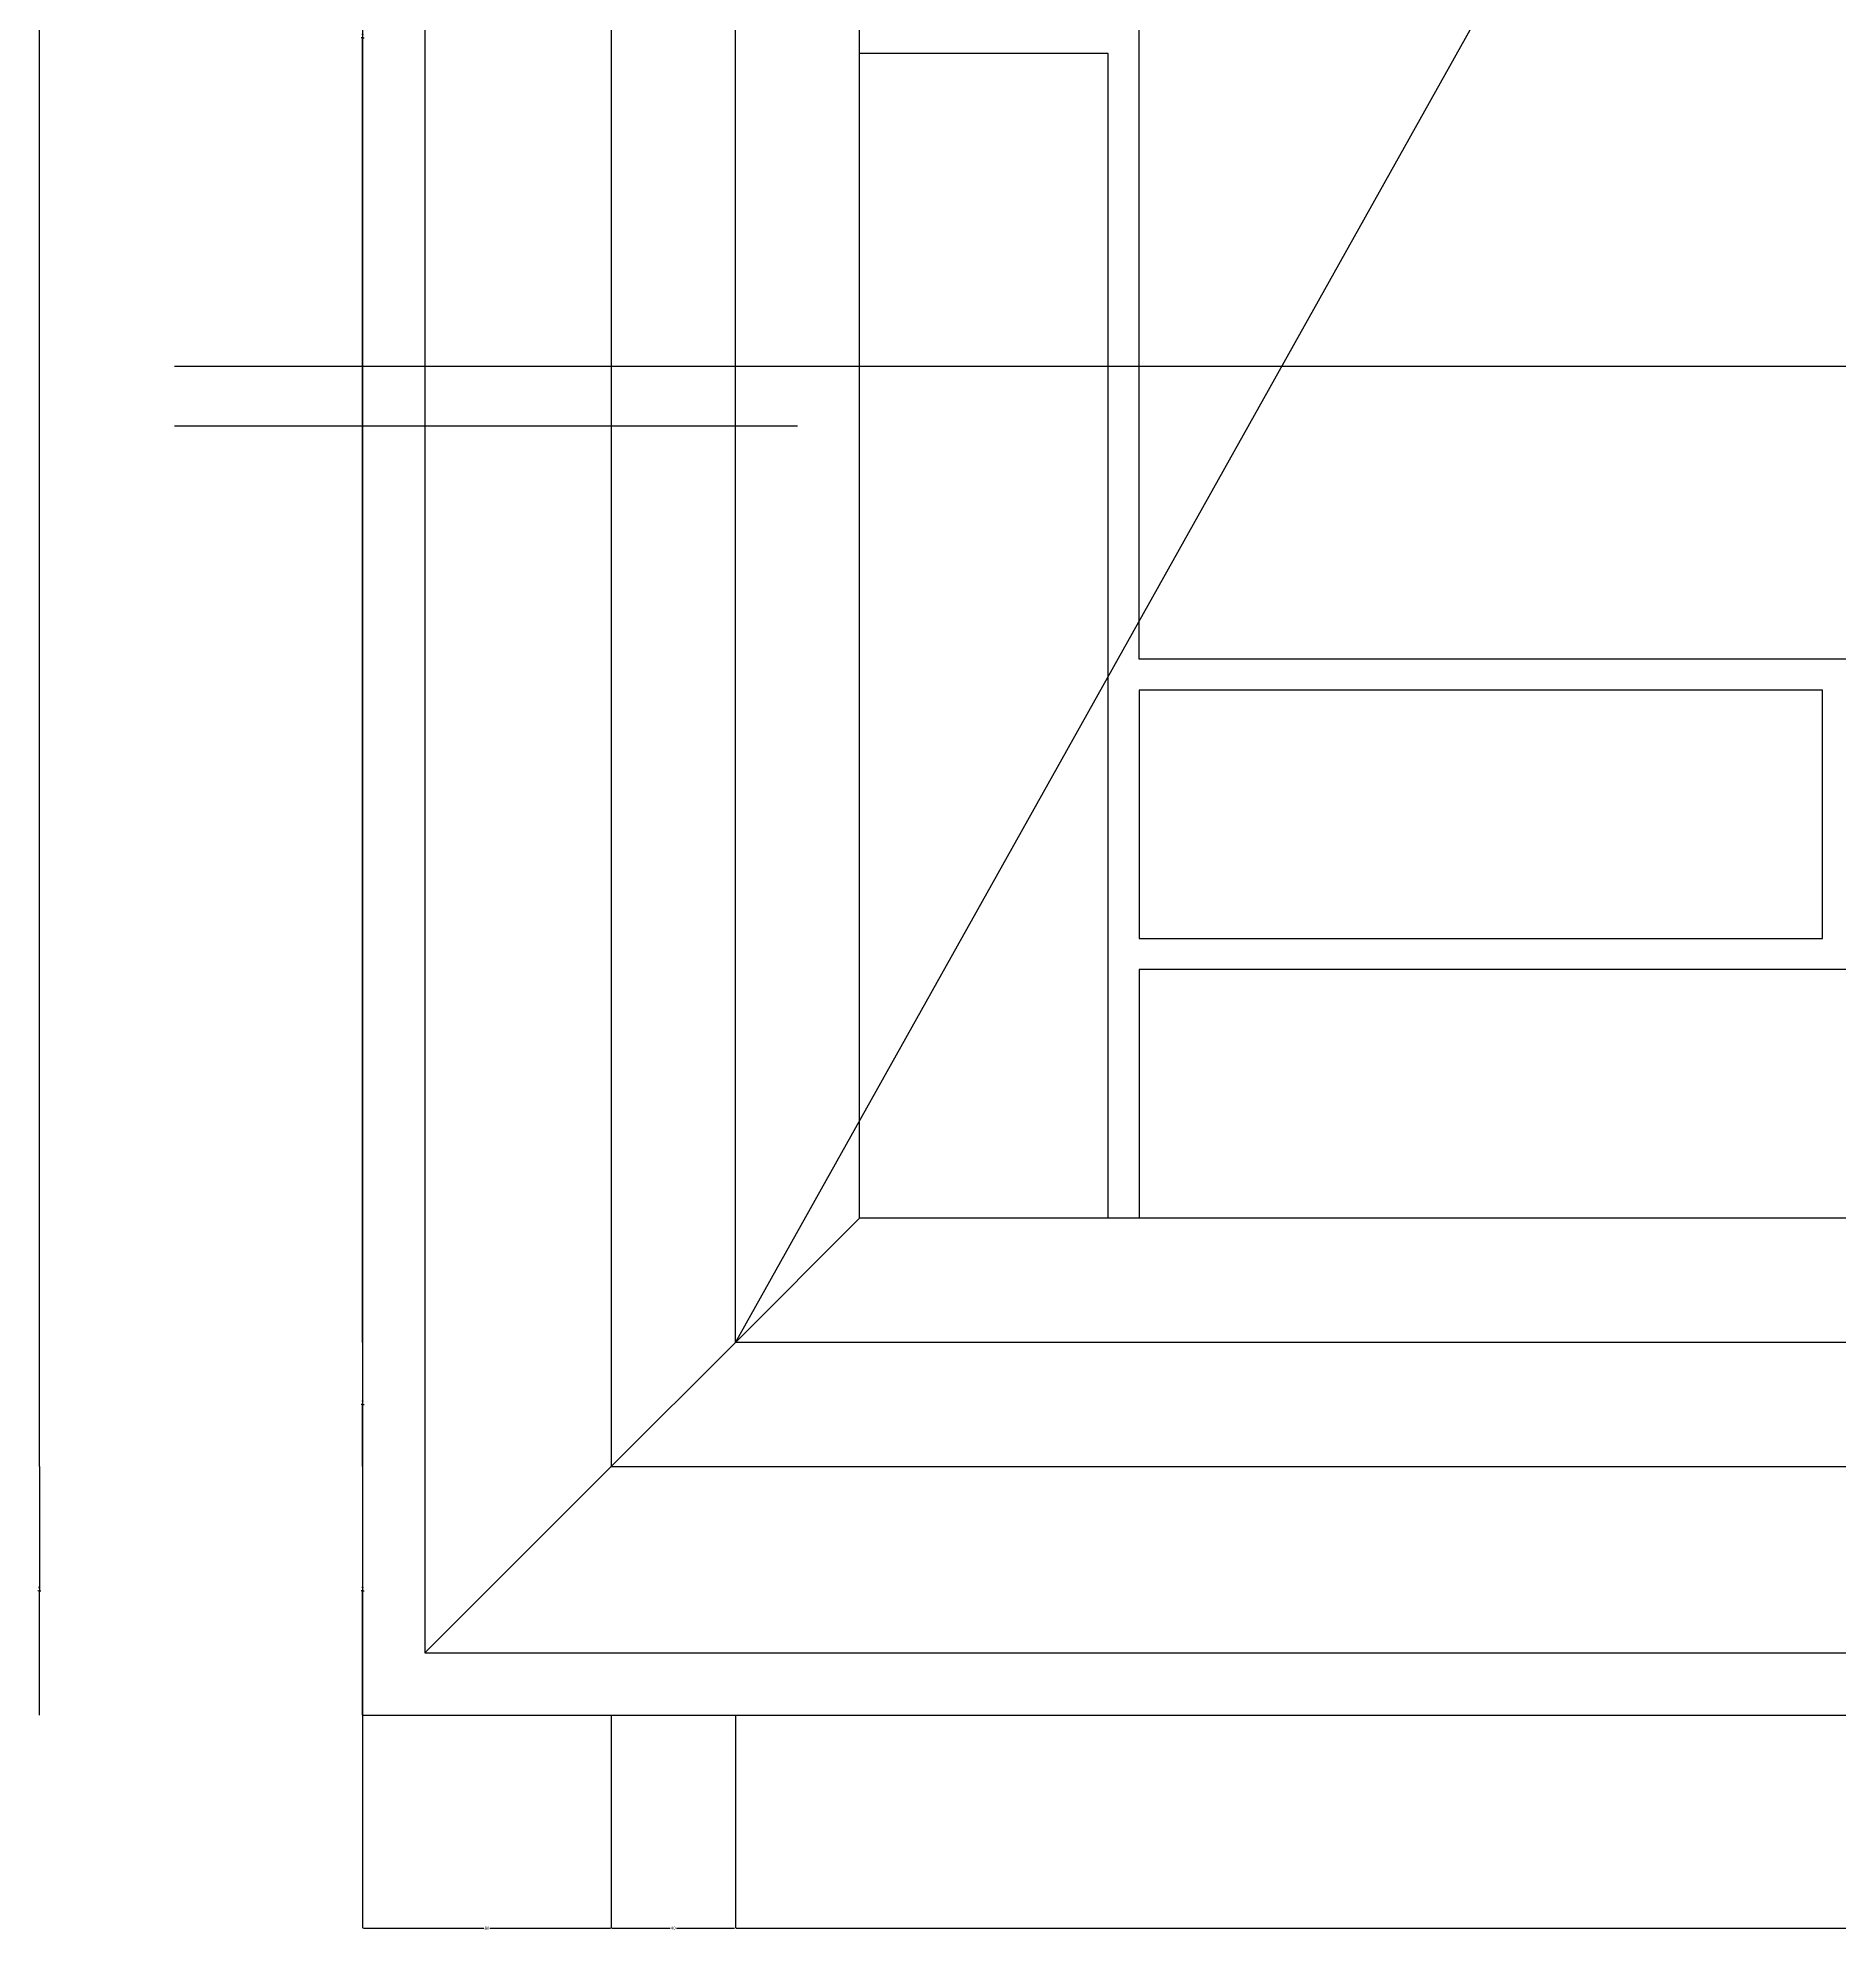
# Model space of a CAD drawing. Header units: metres. Extents: x 4 to 3597, y 195 to 4697.
# Drawn here: x 109 to 688, y 2530 to 3139 of the extents above; entities that cross this region are included whole.
import ezdxf

# ---------------------------------------------------------------- set-up
doc = ezdxf.new("R2010")
doc.units = ezdxf.units.M
for name, color, linetype in [('3', 3, 'Continuous'), ('4', 4, 'Continuous'), ('7', 7, 'Continuous'), ('DIM', 3, 'Continuous')]:
    doc.layers.add(name, color=color, linetype=linetype)
doc.dimstyles.get("Standard").update_dxf_attribs({"dimtxt": 2.5, "dimasz": 2.5, "dimexe": 1.25, "dimexo": 0.625, "dimtad": 1, "dimcen": 2.5, "dimazin": 3, "dimtfac": 1, "dimtmove": 0, "dimatfit": 3})

# ---------------------------------------------------------------- blocks, each defined once
blk = doc.blocks.new('*D5')
for p, q in [((333.17, 2599.19), (333.17, 2530.59)), ((1273.17, 2599.19), (1273.17, 2530.59)), ((333.42, 2530.59), (801.67, 2530.59)), ((804.67, 2530.59), (1272.92, 2530.59))]:
    blk.add_line(p, q)
at = {"layer": 'Defpoints'}
for p in [(333.17, 2599.19), (1273.17, 2599.19), (333.17, 2530.59)]:
    blk.add_point(p, dxfattribs=at)
at = {"layer": 'DIM', "insert": (803.17, 2530.59), "char_height": 1, "attachment_point": 5}
blk.add_mtext('940', dxfattribs=at)
blk = doc.blocks.new('*D20')
for p, q in [((109.12, 4179.19), (109.12, 3429.19)), ((108.87, 3429.19), (108.62, 3429.19)), ((109.12, 2679.19), (109.12, 3429.19)), ((109.12, 3429.19), (109.12, 3429.19)), ((109.37, 3429.19), (109.62, 3429.19))]:
    blk.add_line(p, q)
at = {"layer": 'Defpoints'}
for p in [(109.12, 4179.19), (109.12, 3429.19), (109.12, 2679.19)]:
    blk.add_point(p, dxfattribs=at)
at = {"layer": 'DIM', "insert": (109.12, 3430.315), "char_height": 1, "attachment_point": 5}
blk.add_mtext('0', dxfattribs=at)
blk = doc.blocks.new('*D22')
for p, q in [((213.17, 3559.19), (213.17, 3139.19)), ((212.92, 3139.19), (212.67, 3139.19)), ((213.17, 2719.19), (213.17, 3139.19)), ((213.17, 3139.19), (213.17, 3139.19)), ((213.42, 3139.19), (213.67, 3139.19))]:
    blk.add_line(p, q)
at = {"layer": 'Defpoints'}
for p in [(213.17, 3559.19), (213.17, 3139.19), (213.17, 2719.19)]:
    blk.add_point(p, dxfattribs=at)
at = {"layer": 'DIM', "insert": (213.17, 3140.315), "char_height": 1, "attachment_point": 5}
blk.add_mtext('0', dxfattribs=at)
blk = doc.blocks.new('*D23')
for p, q in [((293.17, 2599.19), (293.17, 2530.59)), ((333.17, 2599.19), (333.17, 2530.59)), ((293.42, 2530.59), (312.17, 2530.59)), ((314.17, 2530.59), (332.92, 2530.59))]:
    blk.add_line(p, q)
at = {"layer": 'Defpoints'}
for p in [(293.17, 2599.19), (333.17, 2599.19), (293.17, 2530.59)]:
    blk.add_point(p, dxfattribs=at)
at = {"layer": 'DIM', "insert": (313.17, 2530.59), "char_height": 1, "attachment_point": 5}
blk.add_mtext('40', dxfattribs=at)
blk = doc.blocks.new('*D24')
for p, q in [((213.17, 2599.19), (213.17, 2530.59)), ((293.17, 2599.19), (293.17, 2530.59)), ((213.42, 2530.59), (252.17, 2530.59)), ((254.17, 2530.59), (292.92, 2530.59))]:
    blk.add_line(p, q)
at = {"layer": 'Defpoints'}
for p in [(213.17, 2599.19), (293.17, 2599.19), (213.17, 2530.59)]:
    blk.add_point(p, dxfattribs=at)
at = {"layer": 'DIM', "insert": (253.17, 2530.59), "char_height": 1, "attachment_point": 5}
blk.add_mtext('80', dxfattribs=at)
blk = doc.blocks.new('*D26')
for p, q in [((213.17, 2719.19), (213.17, 2699.19)), ((212.92, 2699.19), (212.67, 2699.19)), ((213.17, 2679.19), (213.17, 2699.19)), ((213.17, 2699.19), (213.17, 2699.19)), ((213.42, 2699.19), (213.67, 2699.19))]:
    blk.add_line(p, q)
at = {"layer": 'Defpoints'}
for p in [(213.17, 2719.19), (213.17, 2699.19), (213.17, 2679.19)]:
    blk.add_point(p, dxfattribs=at)
at = {"layer": 'DIM', "insert": (213.17, 2700.315), "char_height": 1, "attachment_point": 5}
blk.add_mtext('0', dxfattribs=at)
blk = doc.blocks.new('*D27')
for p, q in [((109.12, 2679.19), (109.12, 2639.19)), ((108.87, 2639.19), (108.62, 2639.19)), ((109.12, 2599.19), (109.12, 2639.19)), ((109.12, 2639.19), (109.12, 2639.19)), ((109.37, 2639.19), (109.62, 2639.19))]:
    blk.add_line(p, q)
at = {"layer": 'Defpoints'}
for p in [(109.12, 2679.19), (109.12, 2639.19), (109.12, 2599.19)]:
    blk.add_point(p, dxfattribs=at)
at = {"layer": 'DIM', "insert": (109.12, 2640.315), "char_height": 1, "attachment_point": 5}
blk.add_mtext('0', dxfattribs=at)
blk = doc.blocks.new('*D28')
for p, q in [((213.17, 2679.19), (213.17, 2639.19)), ((212.92, 2639.19), (212.67, 2639.19)), ((213.17, 2599.19), (213.17, 2639.19)), ((213.17, 2639.19), (213.17, 2639.19)), ((213.42, 2639.19), (213.67, 2639.19))]:
    blk.add_line(p, q)
at = {"layer": 'Defpoints'}
for p in [(213.17, 2679.19), (213.17, 2639.19), (213.17, 2599.19)]:
    blk.add_point(p, dxfattribs=at)
at = {"layer": 'DIM', "insert": (213.17, 2640.315), "char_height": 1, "attachment_point": 5}
blk.add_mtext('0', dxfattribs=at)

msp = doc.modelspace()

# ---------------------------------------------------------------- linework, layer by layer
at = {"layer": '3'}
for p, q in [((373.17, 2759.19), (333.17, 2719.19)), ((333.17, 2719.19), (293.17, 2679.19))]:
    msp.add_line(p, q, dxfattribs=at)
for points in [[(233.17, 2619.19), (2353.17, 2619.19), (2353.17, 4239.19), (233.17, 4239.19)], [(1143.17, 3339.19), (1143.17, 2939.19), (463.17, 2939.19), (463.17, 3339.19)], [(683.17, 2849.19), (683.17, 2929.19), (463.17, 2929.19), (463.17, 2849.19)]]:
    msp.add_lwpolyline(points, close=True, dxfattribs=at)
for points in [[(333.17, 2719.19), (803.17, 3559.19), (1273.17, 2719.19)], [(453.17, 2759.19), (453.17, 3134.19), (373.17, 3134.19)], [(798.17, 2759.19), (798.17, 2839.19), (463.17, 2839.19), (463.17, 2759.19)]]:
    msp.add_lwpolyline(points, dxfattribs=at)
at = {"layer": '4'}
for points in [[(213.17, 2599.19), (2373.17, 2599.19), (2373.17, 4259.19), (213.17, 4259.19)], [(293.17, 2679.19), (2293.17, 2679.19), (2293.17, 4179.19), (293.17, 4179.19)], [(1273.17, 2719.19), (333.17, 2719.19), (333.17, 3559.19), (1273.17, 3559.19)]]:
    msp.add_lwpolyline(points, close=True, dxfattribs=at)
at = {"layer": '7'}
msp.add_line((293.17, 2679.19), (233.17, 2619.19), dxfattribs=at)
msp.add_lwpolyline([(1233.17, 2759.19), (373.17, 2759.19), (373.17, 3519.19), (1233.17, 3519.19)], close=True, dxfattribs=at)
at = {"layer": 'DIM'}
for p, q in [((152.6, 3033.46), (2527.81, 3033.46)), ((152.6, 3014.25), (353.16, 3014.25))]:
    msp.add_line(p, q, dxfattribs=at)

# ---------------------------------------------------------------- dimensions: what is measured, and where the dimension line sits
for base, p1, p2, picture, middle in [((109.12, 3429.19), (109.12, 4179.19), (109.12, 2679.19), '*D20', (109.12, 3430.315)), ((213.17, 3139.19), (213.17, 3559.19), (213.17, 2719.19), '*D22', (213.17, 3140.315)), ((213.17, 2699.19), (213.17, 2719.19), (213.17, 2679.19), '*D26', (213.17, 2700.315)), ((109.12, 2639.19), (109.12, 2679.19), (109.12, 2599.19), '*D27', (109.12, 2640.315)), ((213.17, 2639.19), (213.17, 2679.19), (213.17, 2599.19), '*D28', (213.17, 2640.315)), ((213.17, 2530.59), (213.17, 2599.19), (293.17, 2599.19), '*D24', (253.17, 2530.59)), ((293.17, 2530.59), (293.17, 2599.19), (333.17, 2599.19), '*D23', (313.17, 2530.59)), ((333.17, 2530.59), (333.17, 2599.19), (1273.17, 2599.19), '*D5', (803.17, 2530.59))]:
    dim = msp.add_linear_dim(base=base, p1=p1, p2=p2, dimstyle='Standard', dxfattribs=at)
    dim.commit()
    dim.dimension.update_dxf_attribs({"geometry": picture, "text_midpoint": middle})

doc.saveas('drawing.dxf')
